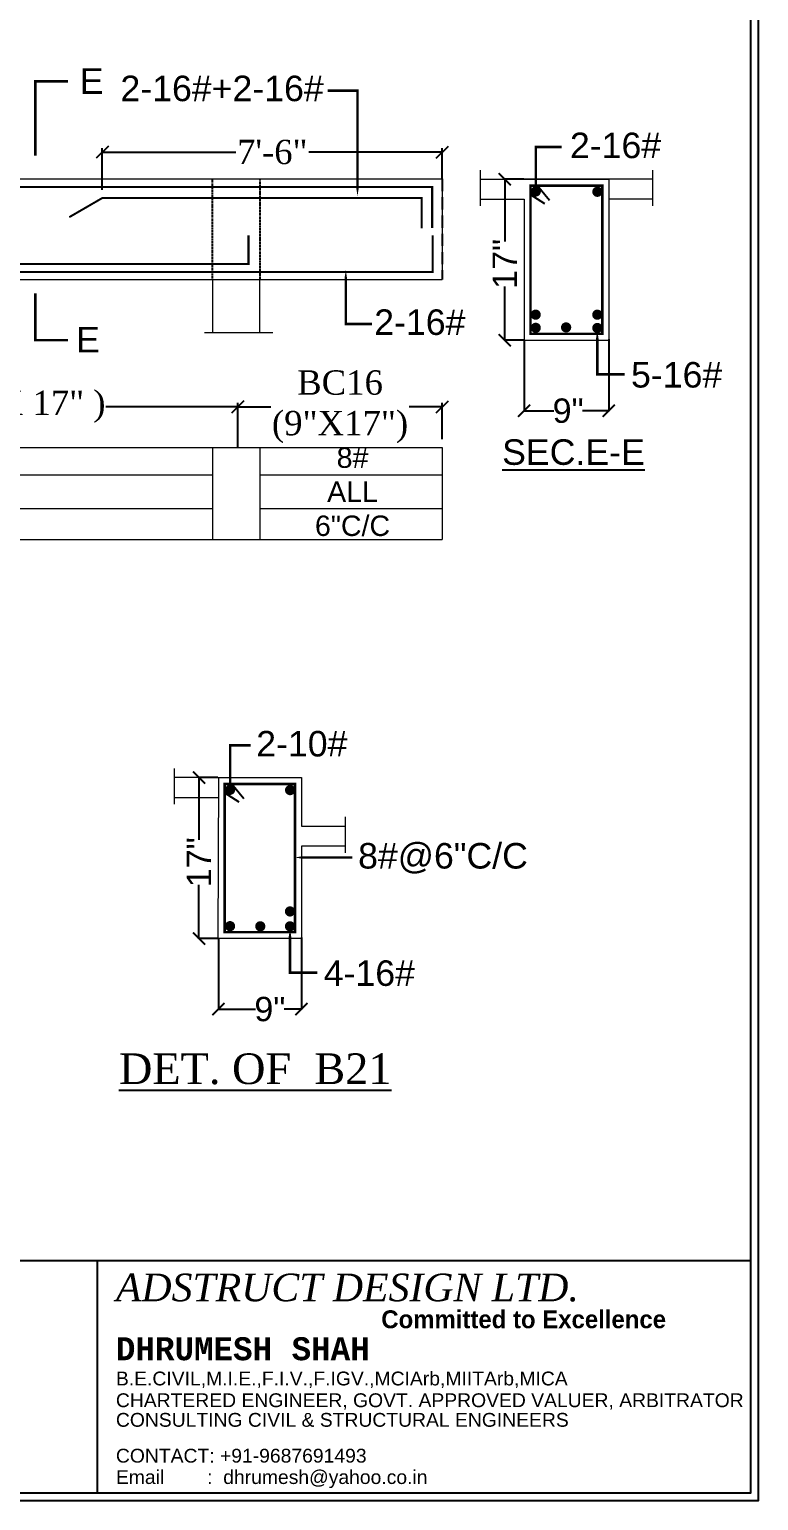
# Model space of a CAD drawing. Header units: millimetres. Extents: x 56222 to 120458, y -162468 to -121287.
# Drawn here: x 120105.5 to 120285.2, y -160497.8 to -160135.3 of the extents above; entities that cross this region are included whole.
import ezdxf

# ---------------------------------------------------------------- set-up
doc = ezdxf.new("R2010")
doc.units = ezdxf.units.MM
doc.header["$MEASUREMENT"] = 0
doc.header["$PDMODE"] = 35
doc.linetypes.add('DASHED2', pattern=[0.375, 0.25, -0.125])
doc.layers.get('Defpoints').update_dxf_attribs({"color": 220})
doc.layers.add('0 @ 1', color=7, linetype='Continuous')
doc.layers.add('BASE', color=2, linetype='Continuous')
for name, color, linetype, lineweight in [('BM', 7, 'Continuous', 18), ('DIMENSION', 86, 'Continuous', 25), ('STEEL', 181, 'Continuous', 25), ('STR.TEXT.', 1, 'Continuous', 25), ('wall', 7, 'Continuous', 30)]:
    doc.layers.add(name, color=color, linetype=linetype, lineweight=lineweight)
doc.styles.add('Dime _ Feet only', font='arial.ttf', dxfattribs={"height": 0.23})
doc.styles.add('KIRAN', font='times.ttf')
doc.styles.add('S1', font='times.ttf', dxfattribs={"height": 6.5})
doc.styles.add('style2', font='arial.ttf', dxfattribs={"height": 6})
doc.styles.add('VINAY', font='swiss.ttf')
doc.linetypes.add('ZIGZAG', pattern='A,0.0001,-0.2,[131,ltypeshp.shx,S=0.2,R=0,X=-0.2,Y=0],-0.4,[131,ltypeshp.shx,S=0.2,R=180,X=0.2,Y=0],-0.2', length=0.8001)
doc.dimstyles.new('Dime _ Feet only', dxfattribs={"dimtxt": 0.23, "dimasz": 0.1, "dimexe": 0.1, "dimexo": 0.1, "dimgap": 0.06, "dimtad": 0, "dimlfac": 39.375, "dimrnd": 1, "dimzin": 1, "dimdsep": 46, "dimlunit": 4, "dimtxsty": 'Dime _ Feet only', "dimblk": 'ARCHTICK', "dimcen": 0, "dimdle": 0.1, "dimclrd": 256, "dimclre": 256, "dimazin": 0, "dimtfac": 1, "dimtofl": 0, "dimtmove": 0, "dimatfit": 3, "dimldrblk": 'ARCHTICK', "dimfxl": 4.5, "dimfrac": 1, "dimtolj": 1, "dimtzin": 0, "dimarcsym": 1})
doc.dimstyles.new('KIRAN', dxfattribs={"dimtxt": 4, "dimasz": 3, "dimexe": 1, "dimexo": 2, "dimgap": 1, "dimtad": 0, "dimdec": 1, "dimzin": 0, "dimdsep": 46, "dimlunit": 4, "dimtxsty": 'KIRAN', "dimblk": 'OBLIQUE', "dimcen": 6, "dimclrd": 11, "dimclre": 11, "dimclrt": 6, "dimadec": 0, "dimazin": 0, "dimtfac": 1, "dimtdec": 1, "dimtofl": 0, "dimtmove": 0, "dimatfit": 3, "dimfxl": 1, "dimtolj": 1, "dimtzin": 0, "dimarcsym": 0})

# ---------------------------------------------------------------- blocks, each defined once
blk = doc.blocks.new('_Oblique')
at = {"layer": 'wall', "color": 0, "lineweight": -2}
blk.add_line((-0.5, -0.5), (0.5, 0.5), dxfattribs=at)
blk = doc.blocks.new('*D451')
at = {"layer": 'Defpoints', "color": 0, "transparency": 16777216}
for p in [(120031.87, -160228.29), (120031.87, -160240.24), (120156.85, -160240.31)]:
    blk.add_point(p, dxfattribs=at)
at = {"layer": 'STEEL', "color": 11, "lineweight": -2, "transparency": 16777216}
for p, q in [((120031.87, -160238.24), (120031.87, -160227.29)), ((120031.87, -160228.29), (120064.39, -160228.29)), ((120156.85, -160228.29), (120124.33, -160228.29)), ((120156.85, -160238.31), (120156.85, -160227.29))]:
    blk.add_line(p, q, dxfattribs=at)
at = {"layer": 'STEEL', "color": 11, "lineweight": -2, "transparency": 16777216, "xscale": 3, "yscale": 3, "zscale": 3, "rotation": 180}
blk.add_blockref('_Oblique', (120031.87, -160228.29), dxfattribs=at)
at = {"layer": 'STEEL', "color": 11, "lineweight": -2, "transparency": 16777216, "xscale": 3, "yscale": 3, "zscale": 3}
blk.add_blockref('_Oblique', (120156.85, -160228.29), dxfattribs=at)
at = {"layer": 'STEEL', "color": 6, "lineweight": 25, "transparency": 16777216, "insert": (120094.36, -160228.29), "char_height": 6, "attachment_point": 5, "style": 'KIRAN'}
blk.add_mtext('\\A1;{\\H0.9962x;B16 ( 9" X 17" ) }', dxfattribs=at)
blk = doc.blocks.new('*D452')
at = {"layer": 'Defpoints', "color": 0, "transparency": 16777216}
for p in [(120207.25, -160228.29), (120156.85, -160240.31), (120207.25, -160238.31)]:
    blk.add_point(p, dxfattribs=at)
at = {"layer": 'STEEL', "color": 11, "lineweight": -2, "transparency": 16777216}
for p, q in [((120156.85, -160238.31), (120156.85, -160227.29)), ((120156.85, -160228.29), (120165.01, -160228.29)), ((120207.25, -160228.29), (120199.1, -160228.29)), ((120207.25, -160236.31), (120207.25, -160227.29))]:
    blk.add_line(p, q, dxfattribs=at)
at = {"layer": 'STEEL', "color": 11, "lineweight": -2, "transparency": 16777216, "xscale": 3, "yscale": 3, "zscale": 3, "rotation": 180}
blk.add_blockref('_Oblique', (120156.85, -160228.29), dxfattribs=at)
at = {"layer": 'STEEL', "color": 11, "lineweight": -2, "transparency": 16777216, "xscale": 3, "yscale": 3, "zscale": 3}
blk.add_blockref('_Oblique', (120207.25, -160228.29), dxfattribs=at)
at = {"layer": 'STEEL', "color": 6, "lineweight": 25, "transparency": 16777216, "insert": (120182.05, -160228.29), "char_height": 4, "attachment_point": 5, "style": 'KIRAN'}
blk.add_mtext('\\A1;{\\H1.5x;BC16\\P(9"X17") }', dxfattribs=at)
blk = doc.blocks.new('*D453')
at = {"layer": 'Defpoints', "color": 0, "transparency": 16777216}
for p in [(120123.46, -160165.54), (120207.25, -160174.33), (120123.46, -160176.86)]:
    blk.add_point(p, dxfattribs=at)
at = {"layer": 'STEEL', "color": 11, "lineweight": -2, "transparency": 16777216}
for p, q in [((120123.46, -160174.86), (120123.46, -160164.54)), ((120123.46, -160165.54), (120156.33, -160165.54)), ((120207.25, -160165.54), (120174.38, -160165.54)), ((120207.25, -160172.33), (120207.25, -160164.54))]:
    blk.add_line(p, q, dxfattribs=at)
at = {"layer": 'STEEL', "color": 11, "lineweight": -2, "transparency": 16777216, "xscale": 3, "yscale": 3, "zscale": 3, "rotation": 180}
blk.add_blockref('_Oblique', (120123.46, -160165.54), dxfattribs=at)
at = {"layer": 'STEEL', "color": 11, "lineweight": -2, "transparency": 16777216, "xscale": 3, "yscale": 3, "zscale": 3}
blk.add_blockref('_Oblique', (120207.25, -160165.54), dxfattribs=at)
at = {"layer": 'STEEL', "color": 6, "lineweight": 25, "transparency": 16777216, "insert": (120165.36, -160165.54), "char_height": 6, "attachment_point": 5, "style": 'KIRAN'}
blk.add_mtext('\\A1;{\\H0.9962x;7\'-6"}', dxfattribs=at)
blk = doc.blocks.new('_ArchTick')
at = {"color": 0, "linetype": 'ByBlock', "const_width": 0.15}
blk.add_lwpolyline([(-0.5, -0.5), (0.5, 0.5)], dxfattribs=at)
blk = doc.blocks.new('*D454')
at = {"layer": 'Defpoints', "color": 0, "transparency": 16777216}
for p in [(120227.4, -160172.22), (120222.62, -160211.89), (120227.4, -160211.89)]:
    blk.add_point(p, dxfattribs=at)
at = {"layer": 'DIMENSION', "lineweight": -2, "transparency": 16777216}
for p, q in [((120227.3, -160172.22), (120222.52, -160172.22)), ((120222.62, -160172.12), (120222.62, -160187.53)), ((120222.62, -160211.99), (120222.62, -160198.64)), ((120227.3, -160211.89), (120222.52, -160211.89))]:
    blk.add_line(p, q, dxfattribs=at)
at = {"layer": 'DIMENSION', "lineweight": -2, "transparency": 16777216, "xscale": 3, "yscale": 3, "zscale": 3}
for p, rotation in [((120222.62, -160172.22), 90), ((120222.62, -160211.89), 270)]:
    blk.add_blockref('_ArchTick', p, dxfattribs=dict(at, rotation=rotation))
at = {"layer": 'DIMENSION', "color": 0, "transparency": 16777216, "insert": (120222.62, -160193.08), "char_height": 0.23, "attachment_point": 5, "rotation": 90, "style": 'Dime _ Feet only'}
blk.add_mtext('\\A1;{\\H26.09x;17"}', dxfattribs=at)
blk = doc.blocks.new('*D455')
at = {"layer": 'Defpoints', "color": 0, "transparency": 16777216}
for p in [(120227.4, -160211.9), (120248.26, -160211.53), (120248.26, -160229.29)]:
    blk.add_point(p, dxfattribs=at)
at = {"layer": 'DIMENSION', "lineweight": -2, "transparency": 16777216}
for p, q in [((120227.4, -160212), (120227.4, -160229.39)), ((120248.26, -160211.63), (120248.26, -160229.39)), ((120227.3, -160229.29), (120234.75, -160229.29)), ((120248.36, -160229.29), (120241.77, -160229.29))]:
    blk.add_line(p, q, dxfattribs=at)
at = {"layer": 'DIMENSION', "lineweight": -2, "transparency": 16777216, "xscale": 3, "yscale": 3, "zscale": 3, "rotation": 180}
blk.add_blockref('_ArchTick', (120227.4, -160229.29), dxfattribs=at)
at = {"layer": 'DIMENSION', "lineweight": -2, "transparency": 16777216, "xscale": 3, "yscale": 3, "zscale": 3}
blk.add_blockref('_ArchTick', (120248.26, -160229.29), dxfattribs=at)
at = {"layer": 'DIMENSION', "color": 0, "transparency": 16777216, "insert": (120238.26, -160229.29), "char_height": 0.23, "attachment_point": 5, "style": 'Dime _ Feet only'}
blk.add_mtext('\\A1;{\\H26.09x;9"}', dxfattribs=at)
blk = doc.blocks.new('*D596')
at = {"layer": 'Defpoints', "color": 0, "transparency": 16777216}
for p in [(120152.07, -160319.66), (120147.29, -160359.32), (120152.07, -160359.32)]:
    blk.add_point(p, dxfattribs=at)
at = {"layer": 'DIMENSION', "lineweight": -2, "transparency": 16777216}
for p, q in [((120151.97, -160319.66), (120147.19, -160319.66)), ((120147.29, -160319.56), (120147.29, -160334.96)), ((120147.29, -160359.42), (120147.29, -160346.07)), ((120151.97, -160359.32), (120147.19, -160359.32))]:
    blk.add_line(p, q, dxfattribs=at)
at = {"layer": 'DIMENSION', "lineweight": -2, "transparency": 16777216, "xscale": 3, "yscale": 3, "zscale": 3}
for p, rotation in [((120147.29, -160319.66), 90), ((120147.29, -160359.32), 270)]:
    blk.add_blockref('_ArchTick', p, dxfattribs=dict(at, rotation=rotation))
at = {"layer": 'DIMENSION', "color": 0, "transparency": 16777216, "insert": (120147.29, -160340.52), "char_height": 0.23, "attachment_point": 5, "rotation": 90, "style": 'Dime _ Feet only'}
blk.add_mtext('\\A1;{\\H26.09x;17"}', dxfattribs=at)
blk = doc.blocks.new('*D597')
at = {"layer": 'Defpoints', "color": 0, "transparency": 16777216}
for p in [(120152.07, -160359.33), (120172.53, -160358.96), (120172.53, -160376.73)]:
    blk.add_point(p, dxfattribs=at)
at = {"layer": 'DIMENSION', "lineweight": -2, "transparency": 16777216}
for p, q in [((120152.07, -160359.43), (120152.07, -160376.83)), ((120172.53, -160359.06), (120172.53, -160376.83)), ((120151.97, -160376.73), (120161.25, -160376.73)), ((120172.63, -160376.73), (120168.27, -160376.73))]:
    blk.add_line(p, q, dxfattribs=at)
at = {"layer": 'DIMENSION', "lineweight": -2, "transparency": 16777216, "xscale": 3, "yscale": 3, "zscale": 3, "rotation": 180}
blk.add_blockref('_ArchTick', (120152.07, -160376.73), dxfattribs=at)
at = {"layer": 'DIMENSION', "lineweight": -2, "transparency": 16777216, "xscale": 3, "yscale": 3, "zscale": 3}
blk.add_blockref('_ArchTick', (120172.53, -160376.73), dxfattribs=at)
at = {"layer": 'DIMENSION', "color": 0, "transparency": 16777216, "insert": (120164.76, -160376.73), "char_height": 0.23, "attachment_point": 5, "style": 'Dime _ Feet only'}
blk.add_mtext('\\A1;{\\H26.09x;9"}', dxfattribs=at)

msp = doc.modelspace()

# ---------------------------------------------------------------- linework, layer by layer
for p, q in [((120230.61663, -160173.68098), (120233.70384, -160177.34888)), ((120228.83129, -160175.88516), (120232.41745, -160178.24245)), ((120153.50391, -160323.31646), (120157.09006, -160325.67376)), ((120155.28924, -160321.11228), (120158.37645, -160324.78018)), ((119331.79998, -160438.65076), (120283.27437, -160438.65076)), ((120122.16753, -160438.65076), (120122.16753, -160495.89594))]:
    msp.add_line(p, q)
for points in [[(119329.88808, -160497.80785), (120285.18627, -160497.80785), (120285.18627, -159821.22438), (119329.88808, -159821.22438)], [(119331.79998, -160495.89594), (120283.27437, -160495.89594), (120283.27437, -159823.13628), (119331.79998, -159823.13628)]]:
    msp.add_lwpolyline(points, close=True)
at = {"const_width": 0.62913}
for points in [[(120114.99994, -160148.09481), (120106.96023, -160148.09481), (120106.96023, -160166.40166)], [(120114.99994, -160211.88636), (120106.96023, -160211.88636), (120106.96023, -160200.31097)]]:
    msp.add_lwpolyline(points, dxfattribs=at)
for points in [[(120186.35215, -160176.37129, 0, 1.88738, 0), (120186.35215, -160170.24569, 0.62913, 0.62913, 0), (120186.35215, -160150.38878, 0.62913, 0.62913, 0), (120178.96487, -160150.38878, 0.62913, 0.62913, 0)], [(120230.28915, -160175.24259, 0, 1.88738, 0), (120230.28915, -160168.79354, 0.62913, 0.62913, 0), (120230.28915, -160164.30583, 0.62913, 0.62913, 0), (120236.65551, -160164.30583, 0.62913, 0.62913, 0)], [(120183.4648, -160194.57785, 0, 1.88738, 0), (120183.4648, -160201.02689, 0.62913, 0.62913, 0), (120183.4648, -160207.8864, 0.62913, 0.62913, 0), (120189.88882, -160207.8864, 0.62913, 0.62913, 0)], [(120245.43955, -160209.36077, 0, 1.88738, 0), (120245.43955, -160215.80982, 0.62913, 0.62913, 0), (120245.43955, -160220.29754, 0.62913, 0.62913, 0), (120252.21894, -160220.29754, 0.62913, 0.62913, 0)], [(120154.96177, -160322.6739, 0, 1.88738, 0), (120154.96177, -160316.22485, 0.62913, 0.62913, 0), (120154.96177, -160311.73713, 0.62913, 0.62913, 0), (120159.99759, -160311.73713, 0.62913, 0.62913, 0)], [(120170.92816, -160339.34912, 0, 1.88738, 0), (120176.37681, -160339.34912, 0.62913, 0.62913, 0), (120180.06624, -160339.34912, 0.62913, 0.62913, 0), (120185.10206, -160339.34912, 0.62913, 0.62913, 0)], [(120169.71354, -160356.79208, 0, 1.88738, 0), (120169.71354, -160363.24113, 0.62913, 0.62913, 0), (120169.71354, -160367.72885, 0.62913, 0.62913, 0), (120176.49292, -160367.72885, 0.62913, 0.62913, 0)]]:
    msp.add_lwpolyline(points, format="xyseb")
at = {"layer": 'BASE', "linetype": 'DASHED2'}
for p, q in [((120150.63081, -160196.90778), (120150.63081, -160172.16218)), ((120162.25021, -160172.16218), (120162.25021, -160196.90778))]:
    msp.add_line(p, q, dxfattribs=at)
at = {"layer": 'BASE', "linetype": 'DASHED2', "ltscale": 12}
msp.add_line((120207.2518, -160172.16218), (120207.2518, -160196.90778), dxfattribs=at)
msp.add_line((120207.2518, -160172.16218), (120207.2518, -160196.90778), dxfattribs=at)
msp.add_line((120207.2518, -160172.16218), (120207.2518, -160196.90778), dxfattribs=at)
msp.add_line((120207.2518, -160172.16218), (120207.2518, -160196.90778), dxfattribs=at)
at = {"layer": 'BM', "linetype": 'ByBlock'}
for p, q in [((120216.6005, -160169.95868), (120216.6005, -160178.80995)), ((120259.05262, -160169.95868), (120259.05262, -160178.80995)), ((119897.85427, -160172.16218), (120207.2518, -160172.16218)), ((120207.2518, -160172.16218), (120207.2518, -160196.90778)), ((120207.2518, -160172.16218), (120207.2518, -160196.90778)), ((120207.2518, -160172.16218), (120207.2518, -160196.90778)), ((120207.2518, -160172.16218), (120207.2518, -160196.90778)), ((120207.2518, -160172.16218), (120207.2518, -160196.90778)), ((120207.2518, -160172.16218), (120207.2518, -160196.90778)), ((120207.2518, -160172.16218), (120207.2518, -160196.90778)), ((120207.2518, -160172.16218), (120207.2518, -160196.90778)), ((119909.413, -160196.90778), (120207.2518, -160196.90778)), ((120150.61054, -160196.90778), (120150.61054, -160210.02003)), ((120162.20974, -160196.90778), (120162.20974, -160210.02003)), ((120227.39594, -160211.89567), (120248.25718, -160211.89567)), ((119897.85427, -160238.31346), (120207.2518, -160238.31346)), ((120150.65101, -160238.31346), (120150.65101, -160260.96198)), ((120162.25021, -160238.31346), (120162.25021, -160260.96198)), ((120162.25021, -160238.31346), (120162.25021, -160260.96198)), ((120162.25021, -160238.31346), (120162.25021, -160260.96198)), ((120207.2518, -160238.31346), (120207.2518, -160260.96198)), ((120037.71663, -160245.03844), (120150.65101, -160245.03844)), ((120162.25021, -160245.03844), (120207.2518, -160245.03844)), ((120150.65101, -160253.45134), (120037.71663, -160253.45134)), ((120207.2518, -160253.45133), (120162.25021, -160253.45134)), ((119897.85427, -160260.96198), (120207.2518, -160260.96198)), ((120141.17311, -160317.38998), (120141.17311, -160326.24126)), ((120151.86855, -160319.65607), (120141.17311, -160319.65607)), ((120141.17311, -160324.58155), (120151.96855, -160324.58155)), ((120183.3266, -160329.37185), (120183.3266, -160338.22313)), ((120172.53117, -160331.63795), (120183.3266, -160331.63795)), ((120183.3266, -160336.56342), (120172.53117, -160336.56342))]:
    msp.add_line(p, q, dxfattribs=at)
at = {"layer": 'BM', "linetype": 'ZIGZAG', "ltscale": 3}
msp.add_line((120148.65917, -160210.02003), (120165.52451, -160210.02003), dxfattribs=at)
at = {"layer": 'BM', "linetype": 'ByBlock'}
for points in [[(120216.6005, -160172.22477), (120248.25718, -160172.22477), (120248.25718, -160211.89302)], [(120259.05262, -160172.22477), (120227.39594, -160172.22477)], [(120216.6005, -160177.15025), (120227.39594, -160177.15025), (120227.39594, -160211.89302)], [(120227.39594, -160177.15025), (120227.39594, -160211.89302)], [(120259.05262, -160177.15025), (120248.25718, -160177.15025), (120248.25718, -160211.89302)], [(120151.96855, -160319.65607), (120172.53117, -160319.65607), (120172.53117, -160331.63795)], [(120152.06855, -160319.65607), (120151.96855, -160359.32433)], [(120172.53117, -160336.56342), (120172.53117, -160359.32433), (120152.06855, -160359.32433)]]:
    msp.add_lwpolyline(points, dxfattribs=at)
at = {"layer": 'STEEL'}
for points, const_width in [([(119900.52932, -160183.74726), (119900.52932, -160174.04955), (120204.75429, -160174.1438), (120204.75429, -160184.25794)], 0.5033), ([(120228.96875, -160173.79758), (120246.68437, -160173.79758), (120246.68437, -160210.32021), (120228.96875, -160210.32021), (120228.96875, -160173.79758)], 0.62913), ([(120202.14909, -160184.34725), (120202.14909, -160176.86027), (120123.45943, -160176.86026), (120115.3163, -160181.57817)], 0.5033), ([(119900.52932, -160185.69736), (119900.52932, -160195.02041), (120204.90922, -160195.11466), (120204.90922, -160186.03764)], 0.5033), ([(120028.40884, -160185.74965), (120028.40884, -160193.0732), (120159.49468, -160193.11416), (120159.49468, -160186.03764)], 0.5033), ([(120153.64136, -160321.22889), (120170.95835, -160321.22889), (120170.95835, -160357.75152), (120153.64136, -160357.75152), (120153.64136, -160321.22889)], 0.62913)]:
    msp.add_lwpolyline(points, dxfattribs=dict(at, const_width=const_width))
at = {"layer": 'STEEL', "const_width": 1.25825}
for points in [[(120229.66003, -160175.24259, 1), (120230.91828, -160175.24259, 1)], [(120244.83866, -160175.31466, 1), (120246.09691, -160175.31466, 1)], [(120229.63713, -160205.59934, -1), (120230.89538, -160205.59934, -1)], [(120229.63713, -160208.84001, -1), (120230.89538, -160208.84001, -1)], [(120237.1263, -160208.73778, -1), (120238.38455, -160208.73778, -1)], [(120244.81576, -160205.60913, -1), (120246.07402, -160205.60913, -1)], [(120244.81576, -160208.87757, -1), (120246.07402, -160208.87757, -1)], [(120154.33264, -160322.6739, 1), (120155.59089, -160322.6739, 1)], [(120169.11265, -160322.74597, 1), (120170.3709, -160322.74597, 1)], [(120169.08975, -160352.64337, -1), (120170.348, -160352.64337, -1)], [(120154.30974, -160356.27131, -1), (120155.56799, -160356.27131, -1)], [(120161.76201, -160356.30888, -1), (120163.02027, -160356.30888, -1)], [(120169.08975, -160356.30888, -1), (120170.348, -160356.30888, -1)]]:
    msp.add_lwpolyline(points, format="xyb", close=True, dxfattribs=at)

# ---------------------------------------------------------------- texts
at = {"attachment_point": 1, "style": 'style2'}
for s, width, insert, char_height in [('{\\fDutch801 XBd BT|b0|i1|c0|p18;ADSTRUCT DESIGN LTD.}', 188.4611411, (120126.81941, -160441.88384), 6.8140193), ('{\\fScript MT Bold|b0|i0|c0|p66;Committed to Excellence}', 95.9945134, (120192.21302, -160450.93105), 4.4126962), ('{\\fLucida Console|b1|i0|c0|p49;DHRUMESH SHAH}', 107.672025, (120126.81941, -160457.55097), 5.6783494)]:
    msp.add_mtext_dynamic_manual_height_columns(s, width=width, gutter_width=11.15276, heights=[0], dxfattribs=dict(at, insert=insert, char_height=char_height))
at = {"layer": '0 @ 1', "char_height": 3.4070096, "attachment_point": 1, "style": 'style2'}
for s, width, insert in [('{\\fArial CE|b0|i0|c0|p34;B.E.CIVIL,M.I.E.,F.I.V.,F.IGV.,MCIArb,MIITArb,MICA}', 83.5949265, (120126.81941, -160466.02447)), ('{\\fArial CE|b0|i0|c0|p34;CHARTERED ENGINEER, GOVT. APPROVED VALUER, ARBITRATOR}', 192.4668902, (120126.81941, -160471.38149)), ('{\\fArial CE|b0|i0|c0|p34;CONSULTING CIVIL & STRUCTURAL ENGINEERS}', 189.0358362, (120126.81941, -160476.21481)), ('{\\fArial CE|b0|i0|c0|p34;CONTACT: +91-9687691493}', 108.3039934, (120126.81941, -160485.04586)), ('{\\fArial CE|b0|i0|c0|p34;Email        :  dhrumesh@yahoo.co.in}', 108.3039934, (120126.81941, -160490.31493))]:
    msp.add_mtext_dynamic_manual_height_columns(s, width=width, gutter_width=11.15276, heights=[0], dxfattribs=dict(at, insert=insert))
at = {"layer": 'STR.TEXT.', "style": 'VINAY'}
for s, insert, char_height, width, attachment_point in [('E', (120117.90109, -160144.89385), 6.29126, 71.2327464, 1), ('2-16#+2-16#', (120178.02001, -160146.7018), 6.291256, 68.673227, 3), ('2-16#', (120238.70358, -160160.74123), 6.291256, 64.9682409, 1), ('2-16#', (120190.47121, -160204.30011), 6.291256, 63.3859051, 1), ('E', (120116.97576, -160208.61806), 6.29126, 71.2327464, 1), ('5-16#', (120253.75675, -160217.26447), 6.291256, 86.2327464, 1), ('{\\LSEC.E-E}', (120221.98895, -160236.31229), 6.291256, 69.9906741, 1), ('8#\\PALL\\P6"C/C', (120185.12436, -160238.31346), 5.033005, 114.8532725, 2), ('2-10#', (120161.39447, -160308.17254), 6.291256, 64.9682409, 1), ('8#@6"C/C', (120186.49894, -160335.78453), 6.291256, 64.9682409, 1), ('4-16#', (120178.03074, -160364.69578), 6.291256, 86.2327464, 1)]:
    msp.add_mtext(s, dxfattribs=dict(at, insert=insert, char_height=char_height, width=width, attachment_point=attachment_point))
at = {"layer": 'STR.TEXT.', "insert": (120161.14756, -160387.6182), "char_height": 7.5495072, "attachment_point": 2, "style": 'S1'}
msp.add_mtext('{\\LDET. OF  B21}', dxfattribs=at)

# ---------------------------------------------------------------- dimensions: what is measured, and where the dimension line sits
at = {"layer": 'DIMENSION'}
for base, p1, p2, picture, middle in [((120222.6203, -160211.89302), (120227.39594, -160172.22477), (120227.39594, -160211.89302), '*D454', (120222.6203, -160193.08495)), ((120147.29291, -160359.32433), (120152.06855, -160319.65607), (120152.06855, -160359.32433), '*D596', (120147.29291, -160340.51626))]:
    dim = msp.add_linear_dim(base=base, p1=p1, p2=p2, angle=90, text='{\\H26.09x;17"}', dimstyle='Dime _ Feet only', override={"dimtxt": 3, "dimasz": 3, "dimpost": '\\X'}, dxfattribs=at)
    dim.commit()
    dim.dimension.update_dxf_attribs({"geometry": picture, "text_midpoint": middle, "dimtype": 160})
for base, p1, p2, picture, middle in [((120248.25718, -160229.29438), (120227.39594, -160211.89567), (120248.25718, -160211.53345), '*D455', (120238.2603, -160229.29438)), ((120172.53117, -160376.72569), (120152.06855, -160359.32698), (120172.53117, -160358.96476), '*D597', (120164.75827, -160376.72569))]:
    dim = msp.add_linear_dim(base=base, p1=p1, p2=p2, text='{\\H26.09x;9"}', dimstyle='Dime _ Feet only', override={"dimtxt": 3, "dimasz": 3, "dimpost": '\\X'}, dxfattribs=at)
    dim.commit()
    dim.dimension.update_dxf_attribs({"geometry": picture, "text_midpoint": middle, "dimtype": 160})
at = {"layer": 'STEEL', "lineweight": 25}
for base, p1, p2, text, picture, middle in [((120123.45943, -160165.53679), (120207.2518, -160174.33263), (120123.45943, -160176.86026), '{\\H0.9962x;7\'-6"}', '*D453', (120165.35562, -160165.53679)), ((120031.86678, -160228.29109), (120156.85269, -160240.31121), (120031.86678, -160240.24436), '{\\H0.9962x;B16 ( 9" X 17" ) }', '*D451', (120094.35974, -160228.29109))]:
    dim = msp.add_linear_dim(base=base, p1=p1, p2=p2, angle=180, text=text, dimstyle='KIRAN', override={"dimtxt": 6}, dxfattribs=at)
    dim.commit()
    dim.dimension.update_dxf_attribs({"geometry": picture, "text_midpoint": middle})
dim = msp.add_linear_dim(base=(120207.2518, -160228.29109), p1=(120156.85269, -160240.31121), p2=(120207.2518, -160238.31346), text='{\\H1.5x;BC16\\P(9"X17") }', dimstyle='KIRAN', dxfattribs=at)
dim.commit()
dim.dimension.update_dxf_attribs({"geometry": '*D452', "text_midpoint": (120182.05225, -160228.29109), "dimtype": 160})

doc.saveas('drawing.dxf')
